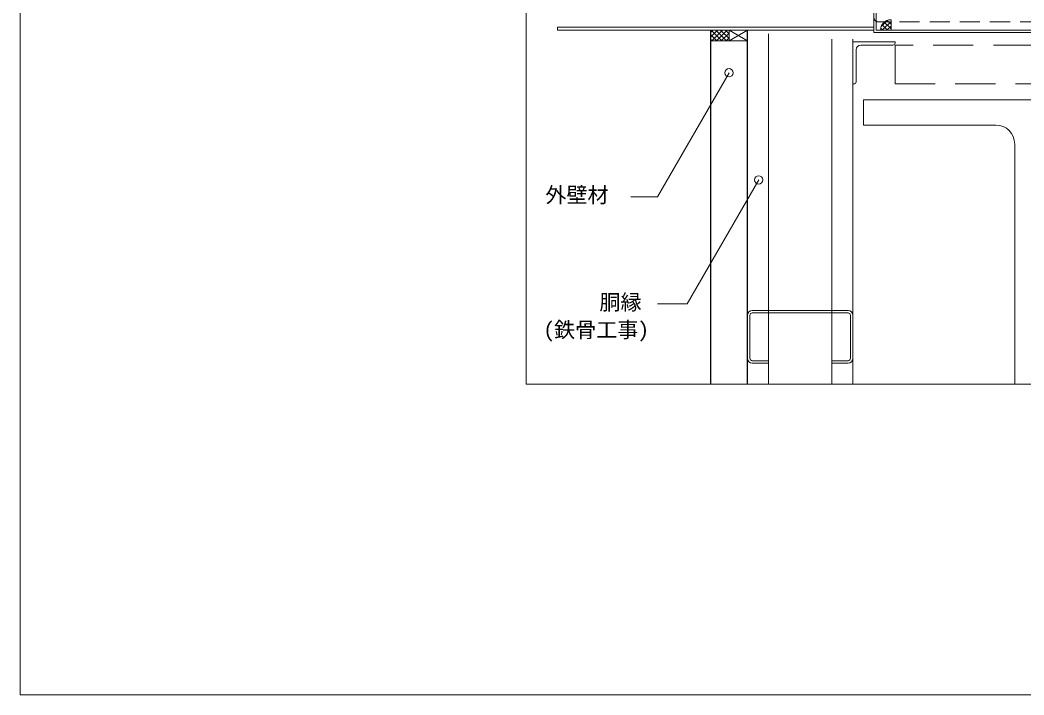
# Model space of a CAD drawing. Units: millimetres, scale not verified. Extents: x -1380 to 1380, y -955 to 955.
# Drawn here: x -1380 to -427, y -955 to -314 of the extents above; entities that cross this region are included whole.
import ezdxf
from ezdxf.enums import TextEntityAlignment as Align

# ---------------------------------------------------------------- set-up
doc = ezdxf.new("R2010")
doc.units = ezdxf.units.MM
doc.header["$LTSCALE"] = 3
doc.linetypes.add('USER2', pattern=[19.05, 12.7, -6.35])
doc.linetypes.add('USER3', pattern=[9.525, 6.35, -3.175])
for name, color, linetype, lineweight in [('0-0_0', 7, 'Continuous', 18), ('0-1_BOUSUI', 1, 'Continuous', 18), ('0-2_MOJI', 7, 'Continuous', 18), ('0-4_KANAMONO', 5, 'Continuous', 18), ('0-6_TEKKOTU', 7, 'Continuous', 18), ('0-9_bo-do', 3, 'Continuous', 18), ('0-B_WAKU', 7, 'Continuous', 18), ('0-D_doubuti', 5, 'Continuous', 18)]:
    doc.layers.add(name, color=color, linetype=linetype, lineweight=lineweight)
doc.styles.add('ＭＳ ゴシック', font='')
doc.styles.get('ＭＳ ゴシック').set_extended_font_data('MS Gothic')

msp = doc.modelspace()

# ---------------------------------------------------------------- linework, layer by layer
at = {"layer": '0-0_0'}
msp.add_lwpolyline([(-899.576, -659.835), (900.424, -659.835), (900.424, 540.165), (-899.576, 540.165)], close=True, dxfattribs=at)
at = {"layer": '0-1_BOUSUI'}
for p, q in [((-553.416, -313.834), (-553.416, -323.834)), ((-561.199, -323.834), (-563.211, -321.822)), ((-562.768, -320.294), (-556.956, -314.482)), ((-556.709, -323.834), (-561.939, -318.604)), ((-561.818, -323.834), (-553.416, -315.432)), ((-553.416, -322.638), (-559.863, -316.19)), ((-557.328, -323.834), (-553.416, -319.922)), ((-553.416, -318.147), (-557.047, -314.517)), ((-724.229, -325.668), (-722.396, -323.834)), ((-724.229, -330.158), (-717.906, -323.834)), ((-718.536, -333.834), (-724.229, -328.14)), ((-723.026, -333.834), (-724.229, -332.631)), ((-714.046, -333.834), (-724.046, -323.834)), ((-723.415, -333.834), (-713.415, -323.834)), ((-709.555, -333.834), (-719.555, -323.834)), ((-718.925, -333.834), (-708.925, -323.834)), ((-707.079, -331.82), (-715.065, -323.834)), ((-714.435, -333.834), (-707.079, -326.478)), ((-707.079, -327.33), (-710.575, -323.834)), ((-709.945, -333.834), (-707.079, -330.968)), ((-707.079, -333.834), (-707.079, -323.834)), ((-707.079, -333.834), (-689.579, -323.834)), ((-689.579, -333.834), (-707.079, -323.834)), ((-689.579, -333.834), (-724.579, -333.834))]:
    msp.add_line(p, q, dxfattribs=at)
msp.add_arc((-553.416, -323.834), 10, 90, 180, dxfattribs=at)
at = {"layer": '0-2_MOJI'}
for points in [[(-800.302, -481.896), (-775.083, -481.896), (-707.096, -364.14)], [(-678.959, -465.921), (-746.946, -583.677), (-775.017, -583.677)]]:
    msp.add_lwpolyline(points, dxfattribs=at)
for centre in [(-707.096, -364.14), (-678.959, -465.921)]:
    msp.add_circle(centre, 4, dxfattribs=at)
at = {"layer": '0-4_KANAMONO', "linetype": 'USER3'}
msp.add_line((-354.81, -315.834), (-565.638, -315.834), dxfattribs=at)
at = {"layer": '0-4_KANAMONO'}
for p, q in [((-689.579, -323.834), (-689.579, -659.835)), ((-669.579, -327.128), (-669.579, -659.835)), ((-609.579, -332.335), (-609.579, -659.835)), ((-589.579, -332.335), (-589.579, -659.835)), ((-684.979, -589.835), (-594.179, -589.835)), ((-689.579, -635.235), (-689.579, -594.435)), ((-687.279, -594.435), (-687.279, -635.235)), ((-594.179, -592.135), (-684.979, -592.135)), ((-591.879, -635.235), (-591.879, -594.435)), ((-589.579, -594.435), (-589.579, -635.235))]:
    msp.add_line(p, q, dxfattribs=at)
for points in [[(-355.638, -313.834), (-292.638, -313.834), (-292.638, -315.834), (-354.81, -315.834), (-364.81, -325.834), (-569.638, -325.834), (-569.638, -38.834), (-567.638, -38.834), (-567.638, -323.834), (-365.638, -323.834)], [(-869.638, -321.034), (-869.638, -323.834), (-569.638, -323.834), (-569.638, -321.034)]]:
    msp.add_lwpolyline(points, close=True, dxfattribs=at)
for points in [[(-684.979, -637.535), (-669.579, -637.535), (-669.579, -639.835), (-684.979, -639.835)], [(-594.179, -639.835), (-609.579, -639.835), (-609.579, -637.535), (-594.179, -637.535)]]:
    msp.add_lwpolyline(points, dxfattribs=at)
at = {"layer": '0-4_KANAMONO', "linetype": 'USER3'}
msp.add_arc((-565.638, -311.834), 4, 180, 270, dxfattribs=at)
at = {"layer": '0-4_KANAMONO'}
for centre, radius, start, end in [((-684.979, -594.435), 4.6, 90, 180), ((-594.179, -594.435), 4.6, 0, 90), ((-684.979, -594.435), 2.3, 90, 180), ((-594.179, -594.435), 2.3, 360, 90), ((-684.979, -635.235), 4.6, 180, 270), ((-684.979, -635.235), 2.3, 180, 270), ((-594.179, -635.235), 2.3, 270, 0), ((-594.179, -635.235), 4.6, 270, 0)]:
    msp.add_arc(centre, radius, start, end, dxfattribs=at)
at = {"layer": '0-6_TEKKOTU'}
msp.add_line((-436.079, -659.835), (-436.079, -431.835), dxfattribs=at)
msp.add_lwpolyline([(-454.079, -413.835), (-579.579, -413.835), (-579.579, -389.835), (-279.579, -389.835), (-279.579, -413.835), (-405.079, -413.835)], dxfattribs=at)
msp.add_arc((-454.079, -431.835), 18, 0, 90, dxfattribs=at)
at = {"layer": '0-9_bo-do'}
for p, q in [((-724.579, -659.835), (-724.579, -323.834)), ((-724.229, -323.834), (-724.229, -659.835)), ((-689.929, -323.834), (-689.929, -659.835)), ((-689.579, -659.835), (-689.579, -323.834))]:
    msp.add_line(p, q, dxfattribs=at)
at = {"layer": '0-B_WAKU'}
msp.add_lwpolyline([(-1379.576, -954.835), (1380.424, -954.835), (1380.424, 955.165), (-1379.576, 955.165)], close=True, dxfattribs=at)
at = {"layer": '0-D_doubuti'}
for p, q in [((-586.579, -372.835), (-586.579, -342.335)), ((-582.079, -337.835), (-551.579, -337.835))]:
    msp.add_line(p, q, dxfattribs=at)
msp.add_lwpolyline([(-549.579, -335.835), (-549.579, -334.835), (-589.579, -334.835), (-589.579, -374.835), (-588.579, -374.835)], dxfattribs=at)
at = {"layer": '0-D_doubuti', "linetype": 'USER2'}
msp.add_lwpolyline([(210.421, -337.835), (-549.579, -337.835), (-549.579, -374.835), (210.421, -374.835)], close=True, dxfattribs=at)
at = {"layer": '0-D_doubuti'}
for centre, radius, start, end in [((-582.079, -342.335), 4.5, 90, 180), ((-551.579, -335.835), 2, 270, 0), ((-588.579, -372.835), 2, 270, 0)]:
    msp.add_arc(centre, radius, start, end, dxfattribs=at)

# ---------------------------------------------------------------- texts
at = {"layer": '0-2_MOJI', "style": 'ＭＳ ゴシック'}
for s, p in [('外壁材', (-881.271, -491.896)), ('胴縁', (-829.997, -593.677)), ('(鉄骨工事)', (-883.047, -619.895))]:
    msp.add_text(s, height=14.66, dxfattribs=at).set_placement(p, align=Align.BOTTOM_LEFT)

doc.saveas('drawing.dxf')
